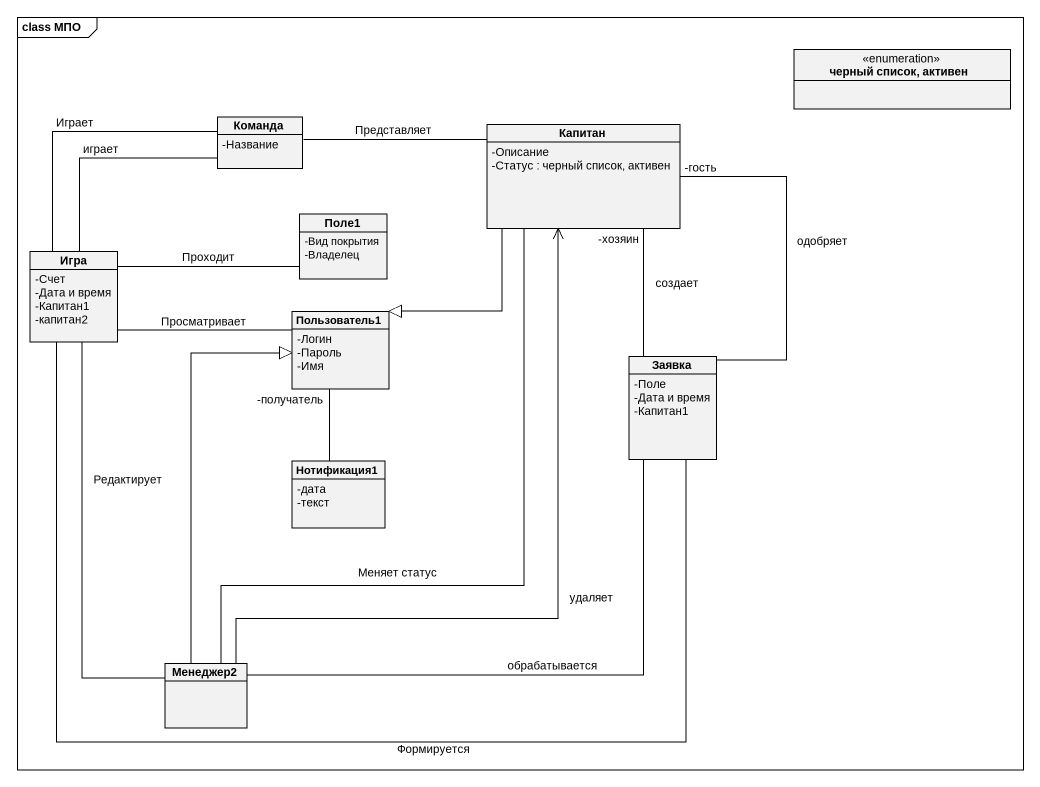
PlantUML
@startuml
mainframe class МПО
hide circle
hide empty members
skinparam classAttributeIconSize 0
enum "черный список, активен" as черный_список_активен
class Команда {
  -Название
}
class Капитан {
  -Описание
  -Статус : черный список, активен
}
class Игра {
  -Счет
  -Дата и время
  -Капитан1
  -капитан2
}
class Поле1 {
  -Вид покрытия
  -Владелец
}
class Пользователь1 {
  -Логин
  -Пароль
  -Имя
}
class Заявка {
  -Поле
  -Дата и время
  -Капитан1
}
class Нотификация1 {
  -дата
  -текст
}
class Менеджер2
Команда -right- Капитан : Представляет
Команда -- Игра : Играет
Команда -- Игра : играет
Капитан --|> Пользователь1
Капитан "-гость" -- Заявка : одобряет
Игра -right- Поле1 : Проходит
Пользователь1 -left- Игра : Просматривает
Пользователь1 "-получатель" -- Нотификация1
Заявка -up- "-хозяин" Капитан : создает
Заявка -left- Игра : Формируется
Менеджер2 -up-> Капитан : удаляет
Менеджер2 -up- Капитан : Меняет статус
Менеджер2 -up- Игра : Редактирует
Менеджер2 -up-|> Пользователь1
Менеджер2 -up- Заявка : обрабатывается
@enduml
